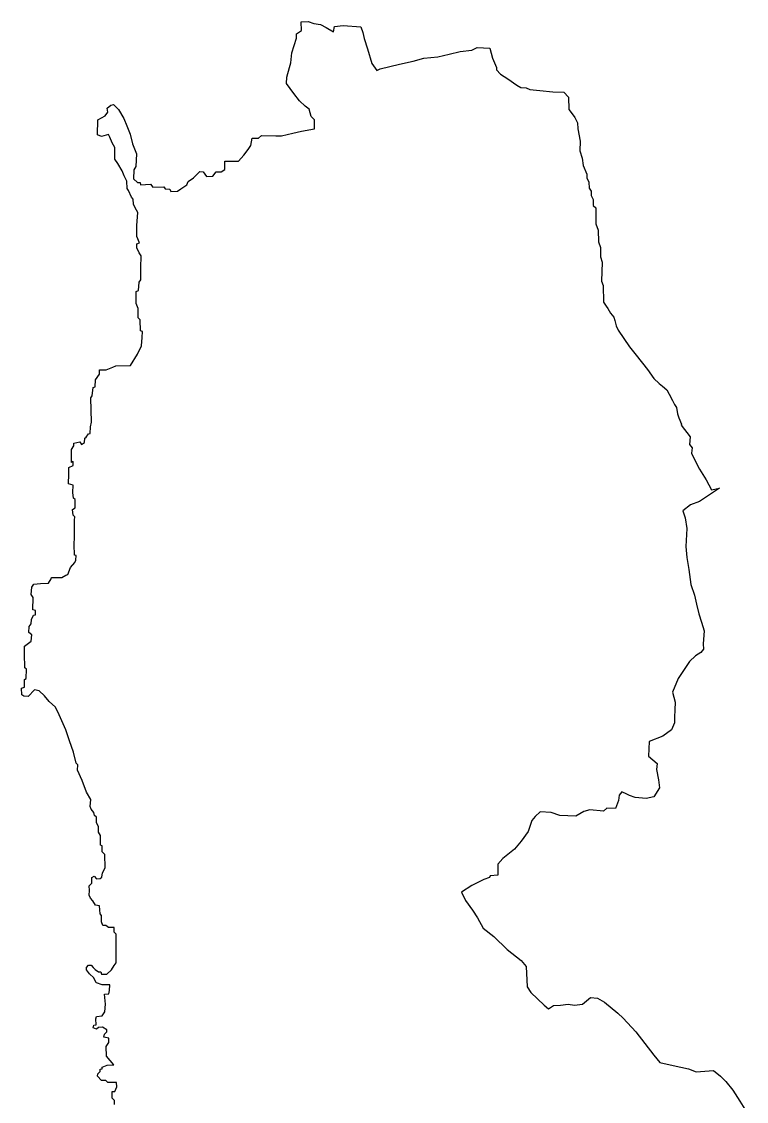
# Model space of a CAD drawing. Header units: metres. Extents: x 277593 to 295170, y 2018590 to 2052607.
# Drawn here: x 277593 to 289018, y 2035598 to 2052607 of the extents above; entities that cross this region are included whole.
import ezdxf

# ---------------------------------------------------------------- set-up
doc = ezdxf.new("R2010")
doc.units = ezdxf.units.M
doc.header["$MEASUREMENT"] = 0
doc.layers.add('TALUKA BOUNDRY', color=150, linetype='Continuous')

msp = doc.modelspace()

# ---------------------------------------------------------------- linework, layer by layer
at = {"layer": 'TALUKA BOUNDRY'}
msp.add_polyline3d([(279059, 2035547, 0), (279058, 2035615, 0), (279020, 2035647, 0), (279020, 2035647, 0), (279021, 2035756, 0), (279061, 2035754, 0), (279094, 2035827, 0), (279089, 2035898, 0), (278951, 2035896, 0), (278922, 2035929, 0), (278851, 2035930, 0), (278790, 2035997, 0), (278794, 2036033, 0), (278834, 2036069, 0), (278832, 2036106, 0), (278864, 2036111, 0), (278865, 2036139, 0), (278941, 2036169, 0), (279049, 2036174, 0), (278929, 2036311, 0), (278928, 2036461, 0), (278970, 2036528, 0), (278970, 2036594, 0), (278891, 2036610, 0), (278900, 2036660, 0), (278935, 2036695, 0), (278937, 2036728, 0), (278937, 2036728, 0), (278869, 2036769, 0), (278803, 2036765, 0), (278773, 2036734, 0), (278723, 2036756, 0), (278732, 2036800, 0), (278768, 2036804, 0), (278765, 2036900, 0), (278775, 2036934, 0), (278864, 2036948, 0), (278904, 2037007, 0), (278913, 2037131, 0), (278901, 2037287, 0), (278970, 2037292, 0), (278976, 2037344, 0), (278984, 2037434, 0), (278864, 2037434, 0), (278773, 2037465, 0), (278770, 2037466, 0), (278734, 2037547, 0), (278661, 2037608, 0), (278617, 2037673, 0), (278616, 2037708, 0), (278647, 2037742, 0), (278691, 2037744, 0), (278719, 2037707, 0), (278751, 2037677, 0), (278807, 2037641, 0), (278844, 2037640, 0), (278850, 2037602, 0), (278938, 2037604, 0), (279011, 2037671, 0), (279053, 2037737, 0), (279082, 2037780, 0), (279083, 2038114, 0), (279085, 2038234, 0), (279053, 2038264, 0), (279051, 2038338, 0), (278962, 2038336, 0), (278922, 2038368, 0), (278872, 2038367, 0), (278853, 2038429, 0), (278853, 2038529, 0), (278829, 2038554, 0), (278822, 2038677, 0), (278757, 2038691, 0), (278717, 2038760, 0), (278679, 2038800, 0), (278659, 2038846, 0), (278661, 2038923, 0), (278660, 2038996, 0), (278700, 2039037, 0), (278701, 2039127, 0), (278737, 2039147, 0), (278775, 2039106, 0), (278831, 2039109, 0), (278860, 2039128, 0), (278866, 2039199, 0), (278908, 2039280, 0), (278903, 2039488, 0), (278863, 2039531, 0), (278861, 2039624, 0), (278836, 2039636, 0), (278838, 2039787, 0), (278804, 2039840, 0), (278804, 2039931, 0), (278771, 2039985, 0), (278773, 2040078, 0), (278744, 2040102, 0), (278744, 2040102, 0), (278734, 2040150, 0), (278688, 2040204, 0), (278676, 2040245, 0), (278682, 2040356, 0), (278614, 2040468, 0), (278547, 2040654, 0), (278476, 2040815, 0), (278482, 2040899, 0), (278451, 2040928, 0), (278413, 2041097, 0), (278349, 2041280, 0), (278290, 2041451, 0), (278184, 2041686, 0), (278128, 2041806, 0), (278027, 2041895, 0), (277952, 2041986, 0), (277869, 2042064, 0), (277796, 2042080, 0), (277696, 2041977, 0), (277627, 2041980, 0), (277596, 2042002, 0), (277593, 2042106, 0), (277637, 2042125, 0), (277639, 2042244, 0), (277667, 2042262, 0), (277668, 2042406, 0), (277643, 2042427, 0), (277639, 2042649, 0), (277641, 2042770, 0), (277743, 2042847, 0), (277755, 2042949, 0), (277706, 2042985, 0), (277710, 2043080, 0), (277742, 2043122, 0), (277751, 2043189, 0), (277749, 2043189, 0), (277781, 2043256, 0), (277812, 2043263, 0), (277813, 2043329, 0), (277768, 2043340, 0), (277777, 2043534, 0), (277744, 2043585, 0), (277754, 2043700, 0), (277788, 2043743, 0), (277890, 2043756, 0), (278016, 2043759, 0), (278061, 2043827, 0), (278062, 2043849, 0), (278229, 2043853, 0), (278289, 2043885, 0), (278324, 2043899, 0), (278362, 2044006, 0), (278430, 2044088, 0), (278447, 2044122, 0), (278453, 2044199, 0), (278428, 2044201, 0), (278422, 2044368, 0), (278427, 2044484, 0), (278427, 2044752, 0), (278432, 2044805, 0), (278406, 2044832, 0), (278397, 2044921, 0), (278437, 2044949, 0), (278435, 2045077, 0), (278409, 2045101, 0), (278400, 2045187, 0), (278404, 2045304, 0), (278331, 2045327, 0), (278336, 2045478, 0), (278338, 2045582, 0), (278405, 2045617, 0), (278408, 2045676, 0), (278377, 2045660, 0), (278382, 2045829, 0), (278380, 2045869, 0), (278416, 2045925, 0), (278417, 2045965, 0), (278510, 2045989, 0), (278536, 2045943, 0), (278583, 2045977, 0), (278589, 2046043, 0), (278609, 2046061, 0), (278649, 2046112, 0), (278676, 2046119, 0), (278678, 2046224, 0), (278693, 2046297, 0), (278683, 2046682, 0), (278707, 2046714, 0), (278722, 2046841, 0), (278754, 2046853, 0), (278758, 2046964, 0), (278820, 2047055, 0), (278822, 2047120, 0), (278925, 2047120, 0), (279032, 2047165, 0), (279079, 2047185, 0), (279312, 2047188, 0), (279420, 2047368, 0), (279481, 2047500, 0), (279481, 2047500, 0), (279496, 2047629, 0), (279497, 2047724, 0), (279465, 2047737, 0), (279464, 2047911, 0), (279429, 2047942, 0), (279428, 2048086, 0), (279399, 2048166, 0), (279400, 2048356, 0), (279437, 2048372, 0), (279446, 2048503, 0), (279473, 2048541, 0), (279471, 2048728, 0), (279476, 2048919, 0), (279444, 2048967, 0), (279407, 2049043, 0), (279407, 2049105, 0), (279449, 2049121, 0), (279412, 2049222, 0), (279412, 2049394, 0), (279423, 2049598, 0), (279384, 2049674, 0), (279355, 2049729, 0), (279354, 2049812, 0), (279327, 2049843, 0), (279277, 2049947, 0), (279259, 2049977, 0), (279254, 2050096, 0), (279212, 2050175, 0), (279178, 2050258, 0), (279110, 2050374, 0), (279063, 2050440, 0), (279063, 2050440, 0), (279064, 2050625, 0), (279023, 2050697, 0), (278986, 2050784, 0), (278963, 2050829, 0), (278852, 2050795, 0), (278789, 2050822, 0), (278795, 2051061, 0), (278911, 2051121, 0), (278950, 2051179, 0), (278942, 2051241, 0), (279001, 2051291, 0), (279039, 2051299, 0), (279123, 2051220, 0), (279207, 2051079, 0), (279254, 2050965, 0), (279302, 2050833, 0), (279342, 2050681, 0), (279403, 2050526, 0), (279391, 2050325, 0), (279360, 2050274, 0), (279356, 2050129, 0), (279419, 2050075, 0), (279460, 2050071, 0), (279466, 2050038, 0), (279623, 2050044, 0), (279662, 2050001, 0), (279836, 2050003, 0), (279857, 2049973, 0), (279932, 2049969, 0), (279947, 2049932, 0), (280048, 2049935, 0), (280105, 2049975, 0), (280195, 2050036, 0), (280220, 2050090, 0), (280300, 2050147, 0), (280402, 2050245, 0), (280456, 2050240, 0), (280509, 2050169, 0), (280608, 2050174, 0), (280662, 2050242, 0), (280740, 2050242, 0), (280795, 2050279, 0), (280795, 2050409, 0), (281010, 2050408, 0), (281095, 2050505, 0), (281162, 2050590, 0), (281162, 2050590, 0), (281205, 2050653, 0), (281228, 2050770, 0), (281328, 2050773, 0), (281374, 2050811, 0), (281602, 2050805, 0), (281688, 2050805, 0), (281688, 2050805, 0), (281871, 2050850, 0), (282007, 2050879, 0), (282208, 2050919, 0), (282210, 2051058, 0), (282159, 2051114, 0), (282127, 2051227, 0), (282062, 2051273, 0), (281974, 2051361, 0), (281882, 2051472, 0), (281766, 2051631, 0), (281774, 2051731, 0), (281814, 2051885, 0), (281837, 2051960, 0), (281853, 2052114, 0), (281927, 2052345, 0), (281926, 2052415, 0), (282007, 2052466, 0), (281999, 2052604, 0), (282109, 2052607, 0), (282197, 2052579, 0), (282304, 2052562, 0), (282394, 2052516, 0), (282509, 2052445, 0), (282509, 2052445, 0), (282524, 2052530, 0), (282663, 2052547, 0), (282938, 2052525, 0), (282974, 2052436, 0), (282993, 2052341, 0), (283047, 2052180, 0), (283112, 2051948, 0), (283193, 2051836, 0), (283243, 2051864, 0), (283551, 2051938, 0), (283764, 2051982, 0), (283934, 2052033, 0), (284153, 2052050, 0), (284333, 2052092, 0), (284507, 2052138, 0), (284688, 2052155, 0), (284773, 2052199, 0), (284974, 2052188, 0), (285018, 2052032, 0), (285079, 2051886, 0), (285081, 2051845, 0), (285143, 2051780, 0), (285255, 2051703, 0), (285401, 2051606, 0), (285461, 2051569, 0), (285544, 2051563, 0), (285602, 2051539, 0), (285760, 2051521, 0), (285969, 2051502, 0), (286138, 2051494, 0), (286215, 2051415, 0), (286218, 2051222, 0), (286254, 2051175, 0), (286311, 2051096, 0), (286357, 2051011, 0), (286360, 2050919, 0), (286398, 2050724, 0), (286392, 2050573, 0), (286429, 2050457, 0), (286446, 2050340, 0), (286505, 2050203, 0), (286503, 2050148, 0), (286534, 2050077, 0), (286538, 2049985, 0), (286570, 2049934, 0), (286572, 2049867, 0), (286605, 2049804, 0), (286604, 2049708, 0), (286642, 2049676, 0), (286643, 2049419, 0), (286681, 2049323, 0), (286688, 2049139, 0), (286716, 2049046, 0), (286716, 2048904, 0), (286743, 2048815, 0), (286733, 2048520, 0), (286758, 2048449, 0), (286768, 2048187, 0), (286808, 2048122, 0), (286836, 2048086, 0), (286876, 2048016, 0), (286927, 2047952, 0), (286942, 2047897, 0), (286965, 2047815, 0), (286998, 2047747, 0), (287175, 2047486, 0), (287281, 2047353, 0), (287458, 2047126, 0), (287559, 2046986, 0), (287642, 2046908, 0), (287698, 2046865, 0), (287763, 2046805, 0), (287801, 2046738, 0), (287852, 2046641, 0), (287887, 2046575, 0), (287916, 2046528, 0), (287934, 2046431, 0), (287955, 2046363, 0), (287993, 2046265, 0), (287989, 2046249, 0), (288130, 2046068, 0), (288120, 2045947, 0), (288164, 2045893, 0), (288155, 2045811, 0), (288196, 2045721, 0), (288277, 2045557, 0), (288382, 2045388, 0), (288467, 2045229, 0), (288594, 2045257, 0), (288277, 2045048, 0), (288135, 2044996, 0), (288015, 2044903, 0), (288053, 2044790, 0), (288080, 2044621, 0), (288062, 2044340, 0), (288078, 2044168, 0), (288112, 2043978, 0), (288141, 2043740, 0), (288201, 2043571, 0), (288233, 2043429, 0), (288268, 2043277, 0), (288309, 2043149, 0), (288353, 2043010, 0), (288337, 2042808, 0), (288344, 2042723, 0), (288298, 2042667, 0), (288216, 2042617, 0), (288122, 2042530, 0), (288038, 2042403, 0), (287943, 2042259, 0), (287853, 2042047, 0), (287897, 2041889, 0), (287890, 2041765, 0), (287883, 2041653, 0), (287882, 2041561, 0), (287838, 2041449, 0), (287702, 2041353, 0), (287486, 2041265, 0), (287475, 2041037, 0), (287609, 2040923, 0), (287600, 2040825, 0), (287632, 2040662, 0), (287650, 2040537, 0), (287561, 2040396, 0), (287436, 2040368, 0), (287267, 2040385, 0), (287174, 2040415, 0), (287135, 2040440, 0), (287053, 2040473, 0), (287010, 2040423, 0), (287010, 2040423, 0), (287003, 2040337, 0), (286954, 2040214, 0), (286816, 2040218, 0), (286764, 2040168, 0), (286552, 2040191, 0), (286453, 2040166, 0), (286328, 2040090, 0), (286079, 2040102, 0), (286079, 2040102, 0), (285942, 2040151, 0), (285766, 2040162, 0), (285689, 2040085, 0), (285635, 2040021, 0), (285579, 2039850, 0), (285470, 2039697, 0), (285361, 2039571, 0), (285179, 2039422, 0), (285101, 2039335, 0), (285101, 2039335, 0), (285102, 2039161, 0), (284978, 2039150, 0), (284969, 2039127, 0), (284881, 2039092, 0), (284688, 2039000, 0), (284526, 2038895, 0), (284589, 2038761, 0), (284700, 2038612, 0), (284781, 2038492, 0), (284870, 2038325, 0), (285038, 2038198, 0), (285247, 2037991, 0), (285469, 2037820, 0), (285547, 2037724, 0), (285560, 2037404, 0), (285621, 2037312, 0), (285828, 2037115, 0), (285898, 2037058, 0), (285978, 2037111, 0), (286088, 2037112, 0), (286207, 2037129, 0), (286306, 2037116, 0), (286436, 2037132, 0), (286562, 2037237, 0), (286672, 2037224, 0), (286779, 2037164, 0), (286989, 2036990, 0), (287078, 2036909, 0), (287277, 2036693, 0), (287558, 2036329, 0), (287558, 2036329, 0), (287653, 2036212, 0), (287653, 2036212, 0), (287862, 2036166, 0), (288104, 2036110, 0), (288228, 2036064, 0), (288497, 2036085, 0), (288612, 2035998, 0), (288696, 2035914, 0), (288804, 2035773, 0), (288913, 2035603, 0), (289018, 2035436, 0)], dxfattribs=at)

doc.saveas('drawing.dxf')
